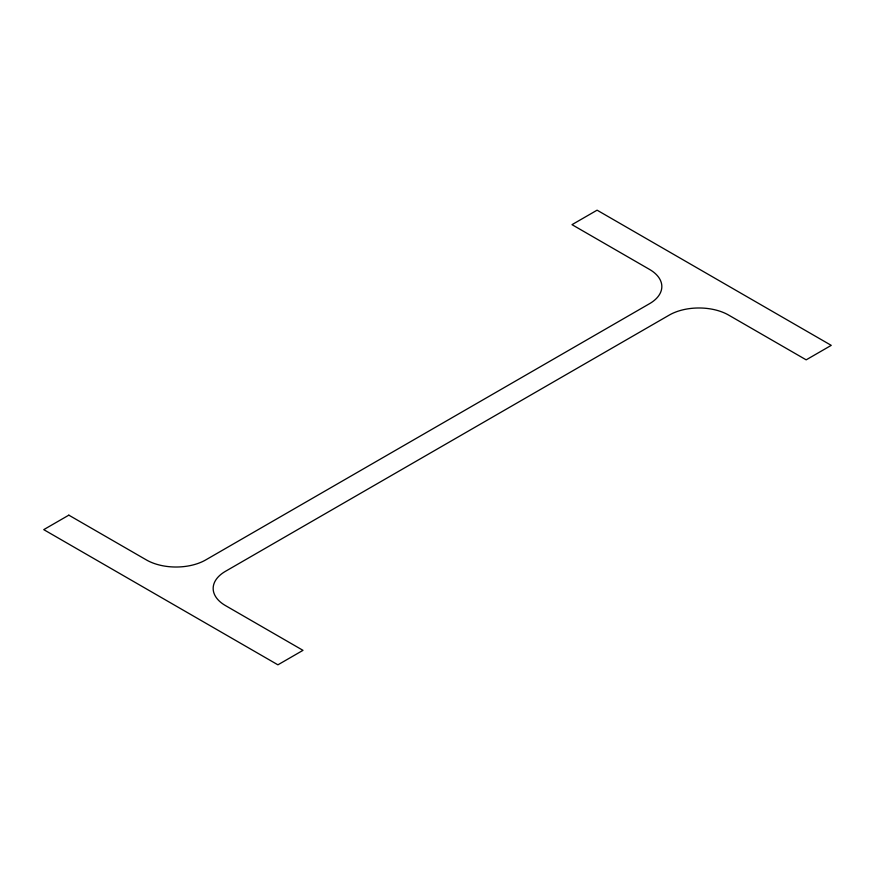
<?xml version="1.0" encoding="UTF-8"?>
<svg xmlns="http://www.w3.org/2000/svg" width="875" height="875" viewBox="0 0 875 875"><rect width="100%" height="100%" fill="white"/><g stroke="black" fill="none" stroke-linecap="round" stroke-linejoin="round"><path stroke-width="1.31" d="M68.83 515.156L43.75 529.638L277.911 664.825L302.991 650.344L225.455 605.577A41.967 24.227 0 0 1 225.455 571.32L669.277 315.077A41.967 24.227 0 0 1 728.623 315.077L806.17 359.844L831.25 345.363L597.089 210.175L572.009 224.656L649.545 269.423A41.967 24.227 0 0 1 649.545 303.68L205.723 559.923A41.967 24.227 0 0 1 146.377 559.923L68.83 515.156"/></g></svg>
